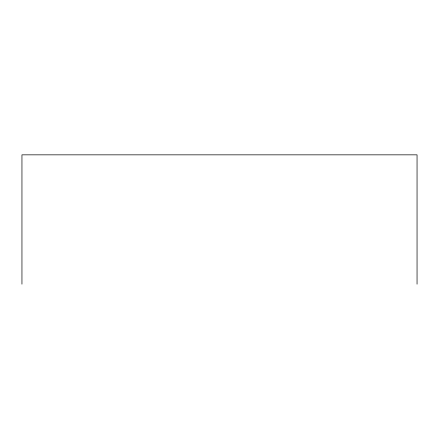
<?xml version="1.0" encoding="UTF-8"?>
<svg xmlns="http://www.w3.org/2000/svg" width="439" height="439" viewBox="0 0 439 439"><rect width="100%" height="100%" fill="white"/><g stroke="black" fill="none" stroke-linecap="round" stroke-linejoin="round"><path stroke-width="0.66" d="M417.05 284.159L417.05 154.841L21.95 154.841L21.95 284.159"/></g></svg>
